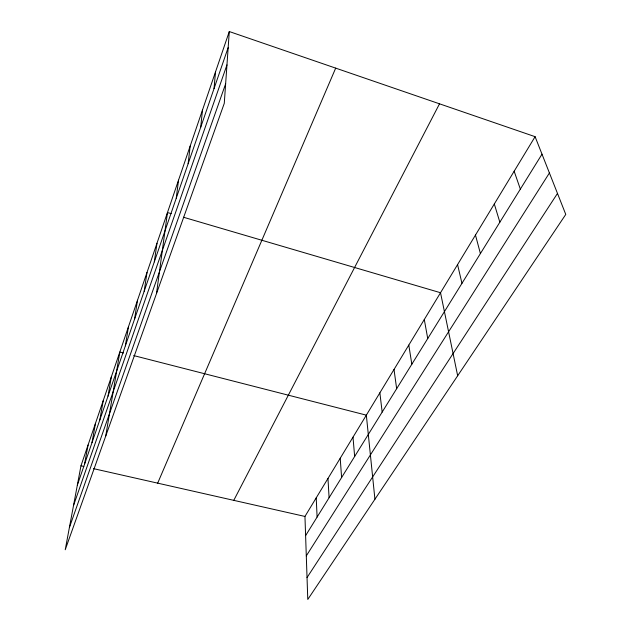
<?xml version="1.0" encoding="UTF-8"?>
<svg xmlns="http://www.w3.org/2000/svg" width="631" height="631" viewBox="0 0 631 631"><rect width="100%" height="100%" fill="white"/><g stroke="black" fill="none" stroke-linecap="round" stroke-linejoin="round"><path stroke-width="0.95" d="M229.29 31.55L224.273 103.342L65.23 549.751L80.965 465.804L229.29 31.55L535.096 136.675L565.77 214.43L307.778 599.45L304.954 516.442L535.096 136.675M214.035 88.608L215.502 71.934M200.713 127.249L202.48 110.046M188.141 163.729L190.176 146.076M176.246 198.221L178.526 180.198M156.496 293.581L167.475 212.544L171.23 213.649M154.311 261.857L156.985 243.258M144.176 291.262L147.007 272.458M134.537 319.231L137.511 300.253M125.356 345.851L128.464 326.748M105.732 436.068L119.835 352.027L123.526 352.974M108.019 396.158L111.34 376.881M99.816 419.938L103.232 400.622M91.992 442.647L95.486 423.306M84.507 464.361L88.072 445.013M77.345 485.129L228.17 47.593M73.511 505.589L226.963 64.89M69.394 527.54L225.638 83.813M157.679 483.149L335.692 68.124M233.778 500.351L439.515 103.823M305.609 535.616L541.997 154.185M306.295 555.879L549.412 172.973M307.037 577.562L557.481 193.425M80.965 465.804L83.844 466.459M93.435 468.628L304.954 516.442M133.701 355.576L366.335 415.151L374.924 499.247M183.455 217.238L440.525 292.729L457.664 375.753M514.155 171.222L520.346 189.126M494.31 203.971L499.847 222.199M475.474 235.063L480.412 253.559M457.57 264.61L461.963 283.327M424.292 319.523L427.739 338.555M408.801 345.078L411.83 364.221M394.012 369.49L396.654 388.704M379.87 392.821L382.165 412.09M352.997 437.165L354.654 456.473M340.219 458.248L341.6 477.549M327.97 478.456L329.09 497.725M316.226 497.835L317.101 517.065"/></g></svg>
